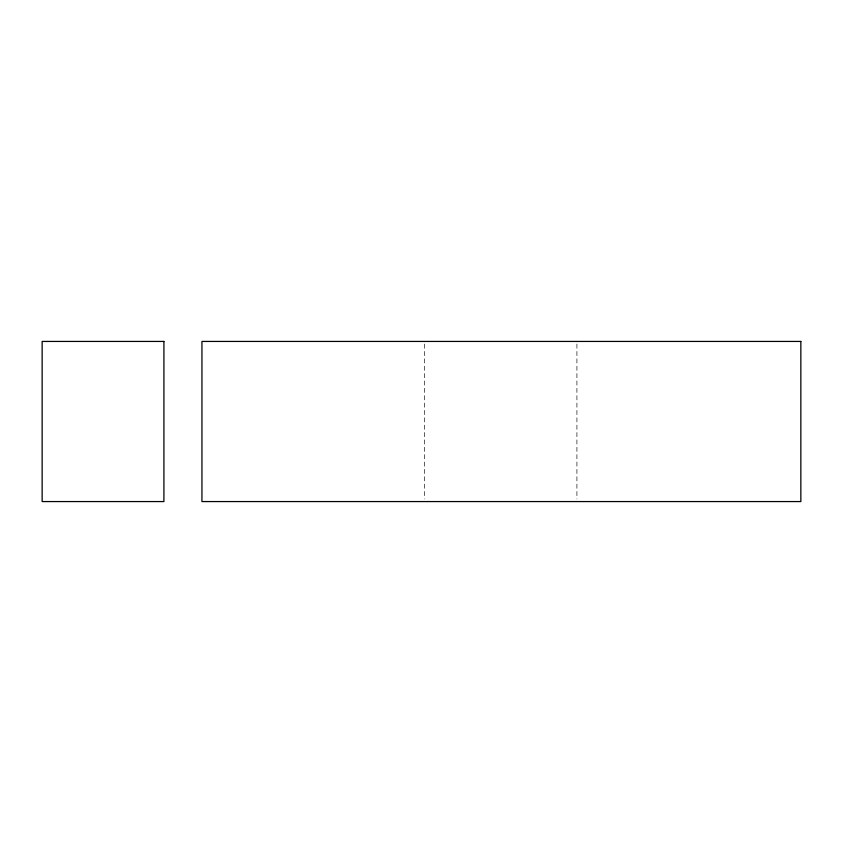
<?xml version="1.0" encoding="UTF-8"?>
<svg xmlns="http://www.w3.org/2000/svg" width="843" height="843" viewBox="0 0 843 843"><rect width="100%" height="100%" fill="white"/><g stroke="black" fill="none" stroke-linecap="round" stroke-linejoin="round"><path stroke-width="0.63" stroke-dasharray="4.21 3.16" d="M576.918 344.06L576.918 498.94M424.398 344.06L424.398 498.94"/><path stroke-width="1.26" d="M163.911 341.436L42.15 341.436L42.15 501.564L163.911 501.564L163.911 341.436M800.85 341.436L201.941 341.436L201.941 501.564L800.85 501.564L800.85 341.436"/></g></svg>
